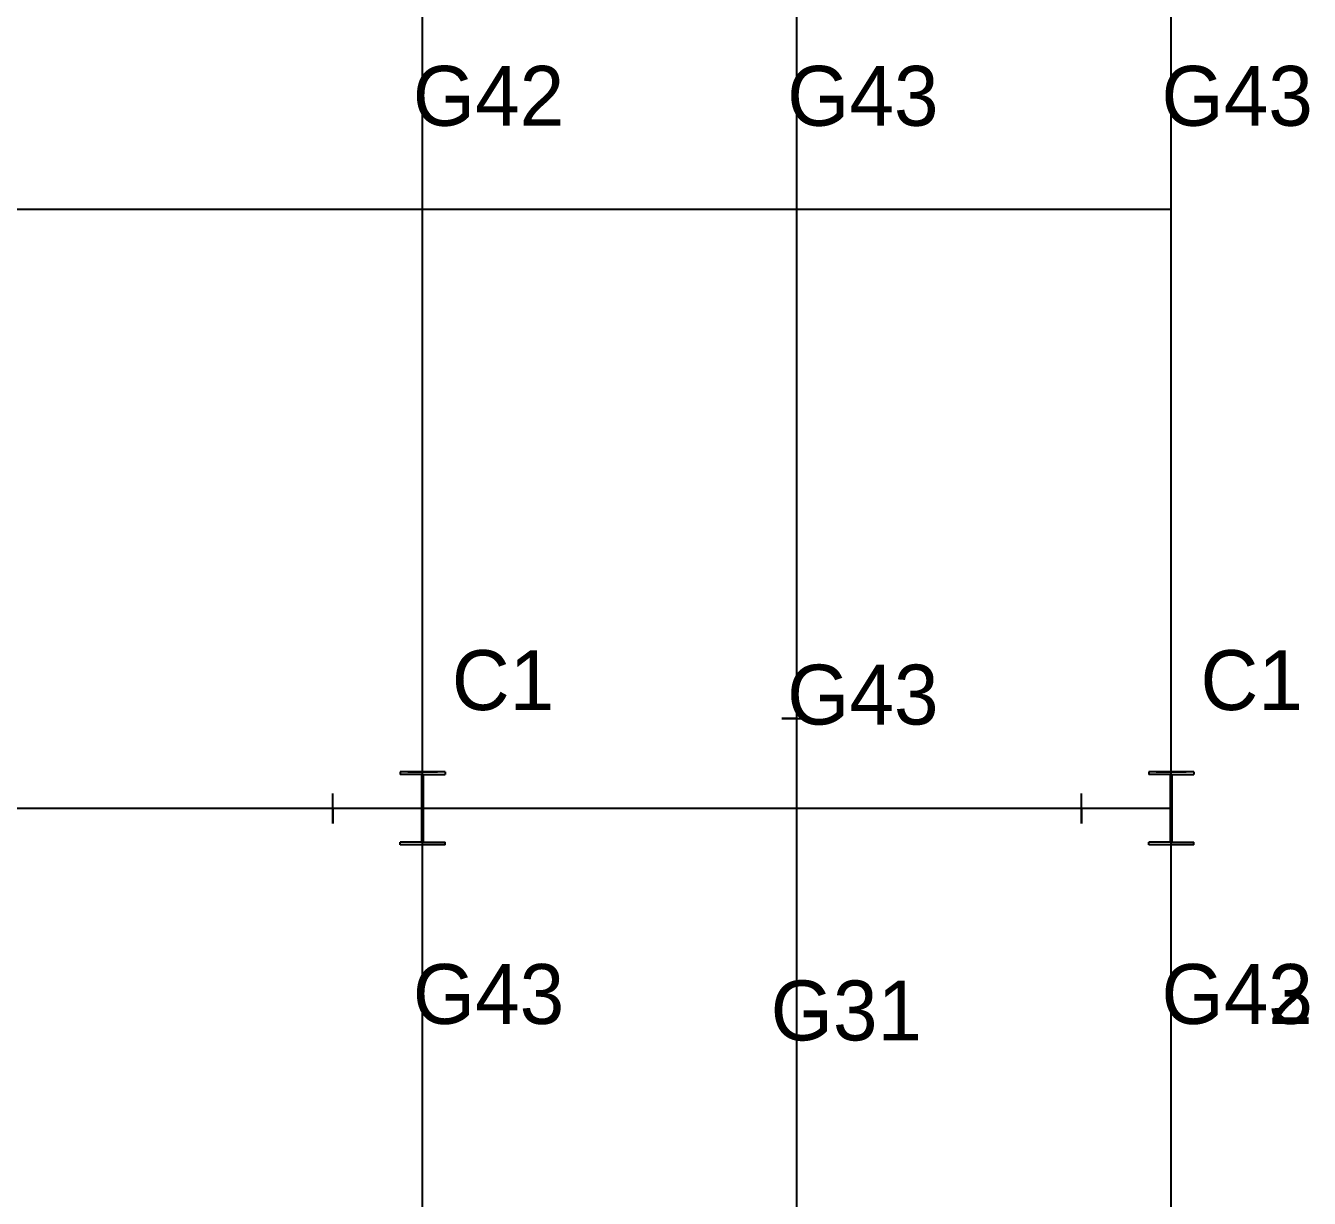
# Model space of a CAD drawing. Extents: x -150 to 68522, y -150 to 33063.
# Drawn here: x 59949 to 68522, y 17395 to 25229 of the extents above; entities that cross this region are included whole.
import ezdxf
from ezdxf.enums import TextEntityAlignment as Align

# ---------------------------------------------------------------- set-up
doc = ezdxf.new("R2010")
doc.units = 0
doc.layers.get('0').update_dxf_attribs({"color": 2, "linetype": 'CONTINUOUS'})

msp = doc.modelspace()

# ---------------------------------------------------------------- linework, layer by layer
for p, q in [((62600, 24000), (62600, 28000)), ((62600, 20000, 3330), (62600, 28000, 3330)), ((62600, 20000, 6460), (62600, 28000, 6460)), ((62600, 20000, 9590), (62600, 28000, 9590)), ((65100, 20000, 3330), (65100, 28000, 3330)), ((65100, 20000, 6460), (65100, 28000, 6460)), ((65100, 20000, 9590), (65100, 28000, 9590)), ((67600, 24000), (67600, 28000)), ((67600, 20000, 3330), (67600, 28000, 3330)), ((67600, 20000, 6460), (67600, 28000, 6460)), ((67600, 20000, 9590), (67600, 28000, 9590)), ((62600, 24000), (55100, 24000)), ((62600, 20000), (62600, 24000)), ((67600, 24000), (62600, 24000)), ((67600, 20000), (67600, 24000)), ((62600, 20000), (55100, 20000)), ((62600, 20000, 3330), (55100, 20000, 3330)), ((62600, 20000, 6460), (55100, 20000, 6460)), ((62600, 20000, 9590), (55100, 20000, 9590)), ((67600, 20000), (62600, 20000)), ((62600, 16000), (62600, 20000)), ((62600, 20000), (62600, 20000, 3330)), ((67600, 20000, 3330), (62600, 20000, 3330)), ((62600, 16000, 3330), (62600, 20000, 3330)), ((62600, 20000, 3330), (62600, 20000, 6460)), ((62600, 20000, 6460), (62600, 20000, 9590)), ((67600, 20000, 6460), (62600, 20000, 6460)), ((62600, 16000, 6460), (62600, 20000, 6460)), ((67600, 20000, 9590), (62600, 20000, 9590)), ((62600, 16000, 9590), (62600, 20000, 9590)), ((65100, 16000, 3330), (65100, 20000, 3330)), ((65100, 16000, 6460), (65100, 20000, 6460)), ((65100, 16000, 9590), (65100, 20000, 9590)), ((67600, 16000), (67600, 20000)), ((67600, 20000), (67600, 20000, 3330)), ((67600, 16000, 3330), (67600, 20000, 3330)), ((67600, 20000, 3330), (67600, 20000, 6460)), ((67600, 20000, 6460), (67600, 20000, 9590)), ((67600, 16000, 6460), (67600, 20000, 6460)), ((67600, 16000, 9590), (67600, 20000, 9590))]:
    msp.add_line(p, q)
at = {"layer": 'C1'}
for p, q in [((62750, 20244), (62450, 20244)), ((62450, 20244), (62450, 20226)), ((62750, 20244, 3330), (62450, 20244, 3330)), ((62450, 20244, 3330), (62450, 20226, 3330)), ((62750, 20244, 6460), (62450, 20244, 6460)), ((62450, 20244, 6460), (62450, 20226, 6460)), ((62750, 20244), (62750, 20226)), ((62750, 20244, 3330), (62750, 20226, 3330)), ((62750, 20244, 6460), (62750, 20226, 6460)), ((67750, 20244), (67450, 20244)), ((67450, 20244), (67450, 20226)), ((67750, 20244, 3330), (67450, 20244, 3330)), ((67450, 20244, 3330), (67450, 20226, 3330)), ((67750, 20244, 6460), (67450, 20244, 6460)), ((67450, 20244, 6460), (67450, 20226, 6460)), ((67750, 20244), (67750, 20226)), ((67750, 20244, 3330), (67750, 20226, 3330)), ((67750, 20244, 6460), (67750, 20226, 6460)), ((62594.5, 20226), (62450, 20226)), ((62594.5, 20226, 3330), (62450, 20226, 3330)), ((62594.5, 20226, 6460), (62450, 20226, 6460)), ((62594.5, 19774), (62594.5, 20226)), ((62594.5, 20226), (62594.5, 20226)), ((62594.5, 20226), (62594.5, 20226)), ((62594.5, 20226), (62594.5, 20226)), ((62594.5, 19774, 3330), (62594.5, 20226, 3330)), ((62594.5, 20226, 3330), (62594.5, 20226, 3330)), ((62594.5, 20226, 3330), (62594.5, 20226, 3330)), ((62594.5, 20226, 3330), (62594.5, 20226, 3330)), ((62594.5, 19774, 6460), (62594.5, 20226, 6460)), ((62594.5, 20226, 6460), (62594.5, 20226, 6460)), ((62594.5, 20226, 6460), (62594.5, 20226, 6460)), ((62594.5, 20226, 6460), (62594.5, 20226, 6460)), ((62605.5, 19774), (62605.5, 20226)), ((62605.5, 20226), (62605.5, 20226)), ((62605.5, 20226), (62605.5, 20226)), ((62605.5, 20226), (62605.5, 20226)), ((62605.5, 20226), (62750, 20226)), ((62605.5, 19774, 3330), (62605.5, 20226, 3330)), ((62605.5, 20226, 3330), (62605.5, 20226, 3330)), ((62605.5, 20226, 3330), (62605.5, 20226, 3330)), ((62605.5, 20226, 3330), (62605.5, 20226, 3330)), ((62605.5, 20226, 3330), (62750, 20226, 3330)), ((62605.5, 19774, 6460), (62605.5, 20226, 6460)), ((62605.5, 20226, 6460), (62605.5, 20226, 6460)), ((62605.5, 20226, 6460), (62605.5, 20226, 6460)), ((62605.5, 20226, 6460), (62605.5, 20226, 6460)), ((62605.5, 20226, 6460), (62750, 20226, 6460)), ((67594.5, 20226), (67450, 20226)), ((67594.5, 20226, 3330), (67450, 20226, 3330)), ((67594.5, 20226, 6460), (67450, 20226, 6460)), ((67594.5, 19774), (67594.5, 20226)), ((67594.5, 20226), (67594.5, 20226)), ((67594.5, 20226), (67594.5, 20226)), ((67594.5, 20226), (67594.5, 20226)), ((67594.5, 19774, 3330), (67594.5, 20226, 3330)), ((67594.5, 20226, 3330), (67594.5, 20226, 3330)), ((67594.5, 20226, 3330), (67594.5, 20226, 3330)), ((67594.5, 20226, 3330), (67594.5, 20226, 3330)), ((67594.5, 19774, 6460), (67594.5, 20226, 6460)), ((67594.5, 20226, 6460), (67594.5, 20226, 6460)), ((67594.5, 20226, 6460), (67594.5, 20226, 6460)), ((67594.5, 20226, 6460), (67594.5, 20226, 6460)), ((67605.5, 19774), (67605.5, 20226)), ((67605.5, 20226), (67605.5, 20226)), ((67605.5, 20226), (67605.5, 20226)), ((67605.5, 20226), (67605.5, 20226)), ((67605.5, 20226), (67750, 20226)), ((67605.5, 19774, 3330), (67605.5, 20226, 3330)), ((67605.5, 20226, 3330), (67605.5, 20226, 3330)), ((67605.5, 20226, 3330), (67605.5, 20226, 3330)), ((67605.5, 20226, 3330), (67605.5, 20226, 3330)), ((67605.5, 20226, 3330), (67750, 20226, 3330)), ((67605.5, 19774, 6460), (67605.5, 20226, 6460)), ((67605.5, 20226, 6460), (67605.5, 20226, 6460)), ((67605.5, 20226, 6460), (67605.5, 20226, 6460)), ((67605.5, 20226, 6460), (67605.5, 20226, 6460)), ((67605.5, 20226, 6460), (67750, 20226, 6460)), ((62594.5, 19774), (62450, 19774)), ((62450, 19756), (62450, 19774)), ((62594.5, 19774, 3330), (62450, 19774, 3330)), ((62450, 19756, 3330), (62450, 19774, 3330)), ((62594.5, 19774, 6460), (62450, 19774, 6460)), ((62450, 19756, 6460), (62450, 19774, 6460)), ((62750, 19756), (62450, 19756)), ((62750, 19756, 3330), (62450, 19756, 3330)), ((62750, 19756, 6460), (62450, 19756, 6460)), ((62594.5, 19774), (62594.5, 19774)), ((62594.5, 19774), (62594.5, 19774)), ((62594.5, 19774), (62594.5, 19774)), ((62594.5, 19774, 3330), (62594.5, 19774, 3330)), ((62594.5, 19774, 3330), (62594.5, 19774, 3330)), ((62594.5, 19774, 3330), (62594.5, 19774, 3330)), ((62594.5, 19774, 6460), (62594.5, 19774, 6460)), ((62594.5, 19774, 6460), (62594.5, 19774, 6460)), ((62594.5, 19774, 6460), (62594.5, 19774, 6460)), ((62605.5, 19774), (62605.5, 19774)), ((62605.5, 19774), (62605.5, 19774)), ((62605.5, 19774), (62605.5, 19774)), ((62605.5, 19774), (62750, 19774)), ((62605.5, 19774, 3330), (62605.5, 19774, 3330)), ((62605.5, 19774, 3330), (62605.5, 19774, 3330)), ((62605.5, 19774, 3330), (62605.5, 19774, 3330)), ((62605.5, 19774, 3330), (62750, 19774, 3330)), ((62605.5, 19774, 6460), (62605.5, 19774, 6460)), ((62605.5, 19774, 6460), (62605.5, 19774, 6460)), ((62605.5, 19774, 6460), (62605.5, 19774, 6460)), ((62605.5, 19774, 6460), (62750, 19774, 6460)), ((62750, 19756), (62750, 19774)), ((62750, 19756, 3330), (62750, 19774, 3330)), ((62750, 19756, 6460), (62750, 19774, 6460)), ((67594.5, 19774), (67450, 19774)), ((67450, 19756), (67450, 19774)), ((67594.5, 19774, 3330), (67450, 19774, 3330)), ((67450, 19756, 3330), (67450, 19774, 3330)), ((67594.5, 19774, 6460), (67450, 19774, 6460)), ((67450, 19756, 6460), (67450, 19774, 6460)), ((67750, 19756), (67450, 19756)), ((67750, 19756, 3330), (67450, 19756, 3330)), ((67750, 19756, 6460), (67450, 19756, 6460)), ((67594.5, 19774), (67594.5, 19774)), ((67594.5, 19774), (67594.5, 19774)), ((67594.5, 19774), (67594.5, 19774)), ((67594.5, 19774, 3330), (67594.5, 19774, 3330)), ((67594.5, 19774, 3330), (67594.5, 19774, 3330)), ((67594.5, 19774, 3330), (67594.5, 19774, 3330)), ((67594.5, 19774, 6460), (67594.5, 19774, 6460)), ((67594.5, 19774, 6460), (67594.5, 19774, 6460)), ((67594.5, 19774, 6460), (67594.5, 19774, 6460)), ((67605.5, 19774), (67605.5, 19774)), ((67605.5, 19774), (67605.5, 19774)), ((67605.5, 19774), (67605.5, 19774)), ((67605.5, 19774), (67750, 19774)), ((67605.5, 19774, 3330), (67605.5, 19774, 3330)), ((67605.5, 19774, 3330), (67605.5, 19774, 3330)), ((67605.5, 19774, 3330), (67605.5, 19774, 3330)), ((67605.5, 19774, 3330), (67750, 19774, 3330)), ((67605.5, 19774, 6460), (67605.5, 19774, 6460)), ((67605.5, 19774, 6460), (67605.5, 19774, 6460)), ((67605.5, 19774, 6460), (67605.5, 19774, 6460)), ((67605.5, 19774, 6460), (67750, 19774, 6460)), ((67750, 19756), (67750, 19774)), ((67750, 19756, 3330), (67750, 19774, 3330)), ((67750, 19756, 6460), (67750, 19774, 6460))]:
    msp.add_line(p, q, dxfattribs=at)
at = {"layer": 'G41', "extrusion": (-1, 0, 0)}
for p, q in [((62000, 19900, 3530), (62000, 20100, 3530)), ((62000, 19900, 3130), (62000, 20100, 3130)), ((62000, 20006, 3508), (62000, 20100, 3508)), ((62000, 20100, 3530), (62000, 20100, 3508)), ((62000, 20006, 3152), (62000, 20100, 3152)), ((62000, 20100, 3130), (62000, 20100, 3152)), ((62000, 19900, 6660), (62000, 20100, 6660)), ((62000, 19900, 6260), (62000, 20100, 6260)), ((62000, 20006, 6638), (62000, 20100, 6638)), ((62000, 20100, 6660), (62000, 20100, 6638)), ((62000, 20006, 6282), (62000, 20100, 6282)), ((62000, 20100, 6260), (62000, 20100, 6282)), ((62000, 19900, 9790), (62000, 20100, 9790)), ((62000, 19900, 9390), (62000, 20100, 9390)), ((62000, 20006, 9768), (62000, 20100, 9768)), ((62000, 20100, 9790), (62000, 20100, 9768)), ((62000, 20006, 9412), (62000, 20100, 9412)), ((62000, 20100, 9390), (62000, 20100, 9412)), ((62000, 20006, 3152), (62000, 20006, 3508)), ((62000, 20006, 3152), (62000, 20006, 3152)), ((62000, 20006, 3508), (62000, 20006, 3508)), ((62000, 20006, 3152), (62000, 20006, 3152)), ((62000, 20006, 3508), (62000, 20006, 3508)), ((62000, 20006, 3152), (62000, 20006, 3152)), ((62000, 20006, 3508), (62000, 20006, 3508)), ((62000, 20006, 6282), (62000, 20006, 6638)), ((62000, 20006, 6282), (62000, 20006, 6282)), ((62000, 20006, 6638), (62000, 20006, 6638)), ((62000, 20006, 6282), (62000, 20006, 6282)), ((62000, 20006, 6638), (62000, 20006, 6638)), ((62000, 20006, 6282), (62000, 20006, 6282)), ((62000, 20006, 6638), (62000, 20006, 6638)), ((62000, 20006, 9412), (62000, 20006, 9768)), ((62000, 20006, 9412), (62000, 20006, 9412)), ((62000, 20006, 9768), (62000, 20006, 9768)), ((62000, 20006, 9412), (62000, 20006, 9412)), ((62000, 20006, 9768), (62000, 20006, 9768)), ((62000, 20006, 9412), (62000, 20006, 9412)), ((62000, 20006, 9768), (62000, 20006, 9768)), ((62000, 19994, 3152), (62000, 19994, 3508)), ((62000, 19994, 3508), (62000, 19994, 3508)), ((62000, 19994, 3152), (62000, 19994, 3152)), ((62000, 19994, 3508), (62000, 19994, 3508)), ((62000, 19994, 3152), (62000, 19994, 3152)), ((62000, 19994, 3508), (62000, 19994, 3508)), ((62000, 19994, 3152), (62000, 19994, 3152)), ((62000, 19994, 3508), (62000, 19900, 3508)), ((62000, 19994, 3152), (62000, 19900, 3152)), ((62000, 19994, 6282), (62000, 19994, 6638)), ((62000, 19994, 6638), (62000, 19994, 6638)), ((62000, 19994, 6282), (62000, 19994, 6282)), ((62000, 19994, 6638), (62000, 19994, 6638)), ((62000, 19994, 6282), (62000, 19994, 6282)), ((62000, 19994, 6638), (62000, 19994, 6638)), ((62000, 19994, 6282), (62000, 19994, 6282)), ((62000, 19994, 6638), (62000, 19900, 6638)), ((62000, 19994, 6282), (62000, 19900, 6282)), ((62000, 19994, 9412), (62000, 19994, 9768)), ((62000, 19994, 9768), (62000, 19994, 9768)), ((62000, 19994, 9412), (62000, 19994, 9412)), ((62000, 19994, 9768), (62000, 19994, 9768)), ((62000, 19994, 9412), (62000, 19994, 9412)), ((62000, 19994, 9768), (62000, 19994, 9768)), ((62000, 19994, 9412), (62000, 19994, 9412)), ((62000, 19994, 9768), (62000, 19900, 9768)), ((62000, 19994, 9412), (62000, 19900, 9412)), ((62000, 19900, 3530), (62000, 19900, 3508)), ((62000, 19900, 3130), (62000, 19900, 3152)), ((62000, 19900, 6660), (62000, 19900, 6638)), ((62000, 19900, 6260), (62000, 19900, 6282)), ((62000, 19900, 9790), (62000, 19900, 9768)), ((62000, 19900, 9390), (62000, 19900, 9412))]:
    msp.add_line(p, q, dxfattribs=at)
at = {"layer": 'G42', "extrusion": (0, 1, 0)}
for p, q in [((62500, 20244, 3530), (62700, 20244, 3530)), ((62500, 20244, 3130), (62700, 20244, 3130)), ((62595.5, 20244, 3516), (62500, 20244, 3516)), ((62500, 20244, 3530), (62500, 20244, 3516)), ((62595.5, 20244, 3144), (62500, 20244, 3144)), ((62500, 20244, 3130), (62500, 20244, 3144)), ((62500, 20244, 6660), (62700, 20244, 6660)), ((62500, 20244, 6260), (62700, 20244, 6260)), ((62595.5, 20244, 6646), (62500, 20244, 6646)), ((62500, 20244, 6660), (62500, 20244, 6646)), ((62595.5, 20244, 6274), (62500, 20244, 6274)), ((62500, 20244, 6260), (62500, 20244, 6274)), ((62500, 20244, 9790), (62700, 20244, 9790)), ((62500, 20244, 9390), (62700, 20244, 9390)), ((62595.5, 20244, 9776), (62500, 20244, 9776)), ((62500, 20244, 9790), (62500, 20244, 9776)), ((62595.5, 20244, 9404), (62500, 20244, 9404)), ((62500, 20244, 9390), (62500, 20244, 9404)), ((62595.5, 20244, 3144), (62595.5, 20244, 3516)), ((62595.5, 20244, 3516), (62595.5, 20244, 3516)), ((62595.5, 20244, 3144), (62595.5, 20244, 3144)), ((62595.5, 20244, 3516), (62595.5, 20244, 3516)), ((62595.5, 20244, 3144), (62595.5, 20244, 3144)), ((62595.5, 20244, 3516), (62595.5, 20244, 3516)), ((62595.5, 20244, 3144), (62595.5, 20244, 3144)), ((62595.5, 20244, 6274), (62595.5, 20244, 6646)), ((62595.5, 20244, 6646), (62595.5, 20244, 6646)), ((62595.5, 20244, 6274), (62595.5, 20244, 6274)), ((62595.5, 20244, 6646), (62595.5, 20244, 6646)), ((62595.5, 20244, 6274), (62595.5, 20244, 6274)), ((62595.5, 20244, 6646), (62595.5, 20244, 6646)), ((62595.5, 20244, 6274), (62595.5, 20244, 6274)), ((62595.5, 20244, 9404), (62595.5, 20244, 9776)), ((62595.5, 20244, 9776), (62595.5, 20244, 9776)), ((62595.5, 20244, 9404), (62595.5, 20244, 9404)), ((62595.5, 20244, 9776), (62595.5, 20244, 9776)), ((62595.5, 20244, 9404), (62595.5, 20244, 9404)), ((62595.5, 20244, 9776), (62595.5, 20244, 9776)), ((62595.5, 20244, 9404), (62595.5, 20244, 9404)), ((62604.5, 20244, 3144), (62604.5, 20244, 3516)), ((62604.5, 20244, 3144), (62604.5, 20244, 3144)), ((62604.5, 20244, 3516), (62604.5, 20244, 3516)), ((62604.5, 20244, 3144), (62604.5, 20244, 3144)), ((62604.5, 20244, 3516), (62604.5, 20244, 3516)), ((62604.5, 20244, 3144), (62604.5, 20244, 3144)), ((62604.5, 20244, 3516), (62604.5, 20244, 3516)), ((62604.5, 20244, 3516), (62700, 20244, 3516)), ((62604.5, 20244, 3144), (62700, 20244, 3144)), ((62604.5, 20244, 6274), (62604.5, 20244, 6646)), ((62604.5, 20244, 6274), (62604.5, 20244, 6274)), ((62604.5, 20244, 6646), (62604.5, 20244, 6646)), ((62604.5, 20244, 6274), (62604.5, 20244, 6274)), ((62604.5, 20244, 6646), (62604.5, 20244, 6646)), ((62604.5, 20244, 6274), (62604.5, 20244, 6274)), ((62604.5, 20244, 6646), (62604.5, 20244, 6646)), ((62604.5, 20244, 6646), (62700, 20244, 6646)), ((62604.5, 20244, 6274), (62700, 20244, 6274)), ((62604.5, 20244, 9404), (62604.5, 20244, 9776)), ((62604.5, 20244, 9404), (62604.5, 20244, 9404)), ((62604.5, 20244, 9776), (62604.5, 20244, 9776)), ((62604.5, 20244, 9404), (62604.5, 20244, 9404)), ((62604.5, 20244, 9776), (62604.5, 20244, 9776)), ((62604.5, 20244, 9404), (62604.5, 20244, 9404)), ((62604.5, 20244, 9776), (62604.5, 20244, 9776)), ((62604.5, 20244, 9776), (62700, 20244, 9776)), ((62604.5, 20244, 9404), (62700, 20244, 9404)), ((62700, 20244, 3530), (62700, 20244, 3516)), ((62700, 20244, 3130), (62700, 20244, 3144)), ((62700, 20244, 6660), (62700, 20244, 6646)), ((62700, 20244, 6260), (62700, 20244, 6274)), ((62700, 20244, 9790), (62700, 20244, 9776)), ((62700, 20244, 9390), (62700, 20244, 9404))]:
    msp.add_line(p, q, dxfattribs=at)
at = {"layer": 'G43', "extrusion": (0, 1, 0)}
for p, q in [((65000, 20600, 3530), (65200, 20600, 3530)), ((65000, 20600, 3130), (65200, 20600, 3130)), ((65096, 20600, 3517), (65000, 20600, 3517)), ((65000, 20600, 3530), (65000, 20600, 3517)), ((65096, 20600, 3143), (65000, 20600, 3143)), ((65000, 20600, 3130), (65000, 20600, 3143)), ((65000, 20600, 6660), (65200, 20600, 6660)), ((65000, 20600, 6260), (65200, 20600, 6260)), ((65096, 20600, 6647), (65000, 20600, 6647)), ((65000, 20600, 6660), (65000, 20600, 6647)), ((65096, 20600, 6273), (65000, 20600, 6273)), ((65000, 20600, 6260), (65000, 20600, 6273)), ((65000, 20600, 9790), (65200, 20600, 9790)), ((65000, 20600, 9390), (65200, 20600, 9390)), ((65096, 20600, 9777), (65000, 20600, 9777)), ((65000, 20600, 9790), (65000, 20600, 9777)), ((65096, 20600, 9403), (65000, 20600, 9403)), ((65000, 20600, 9390), (65000, 20600, 9403)), ((65096, 20600, 3143), (65096, 20600, 3517)), ((65096, 20600, 3517), (65096, 20600, 3517)), ((65096, 20600, 3143), (65096, 20600, 3143)), ((65096, 20600, 3517), (65096, 20600, 3517)), ((65096, 20600, 3143), (65096, 20600, 3143)), ((65096, 20600, 3517), (65096, 20600, 3517)), ((65096, 20600, 3143), (65096, 20600, 3143)), ((65096, 20600, 6273), (65096, 20600, 6647)), ((65096, 20600, 6647), (65096, 20600, 6647)), ((65096, 20600, 6273), (65096, 20600, 6273)), ((65096, 20600, 6647), (65096, 20600, 6647)), ((65096, 20600, 6273), (65096, 20600, 6273)), ((65096, 20600, 6647), (65096, 20600, 6647)), ((65096, 20600, 6273), (65096, 20600, 6273)), ((65096, 20600, 9403), (65096, 20600, 9777)), ((65096, 20600, 9777), (65096, 20600, 9777)), ((65096, 20600, 9403), (65096, 20600, 9403)), ((65096, 20600, 9777), (65096, 20600, 9777)), ((65096, 20600, 9403), (65096, 20600, 9403)), ((65096, 20600, 9777), (65096, 20600, 9777)), ((65096, 20600, 9403), (65096, 20600, 9403)), ((65104, 20600, 3143), (65104, 20600, 3517)), ((65104, 20600, 3143), (65104, 20600, 3143)), ((65104, 20600, 3517), (65104, 20600, 3517)), ((65104, 20600, 3143), (65104, 20600, 3143)), ((65104, 20600, 3517), (65104, 20600, 3517)), ((65104, 20600, 3143), (65104, 20600, 3143)), ((65104, 20600, 3517), (65104, 20600, 3517)), ((65104, 20600, 3517), (65200, 20600, 3517)), ((65104, 20600, 3143), (65200, 20600, 3143)), ((65104, 20600, 6273), (65104, 20600, 6647)), ((65104, 20600, 6273), (65104, 20600, 6273)), ((65104, 20600, 6647), (65104, 20600, 6647)), ((65104, 20600, 6273), (65104, 20600, 6273)), ((65104, 20600, 6647), (65104, 20600, 6647)), ((65104, 20600, 6273), (65104, 20600, 6273)), ((65104, 20600, 6647), (65104, 20600, 6647)), ((65104, 20600, 6647), (65200, 20600, 6647)), ((65104, 20600, 6273), (65200, 20600, 6273)), ((65104, 20600, 9403), (65104, 20600, 9777)), ((65104, 20600, 9403), (65104, 20600, 9403)), ((65104, 20600, 9777), (65104, 20600, 9777)), ((65104, 20600, 9403), (65104, 20600, 9403)), ((65104, 20600, 9777), (65104, 20600, 9777)), ((65104, 20600, 9403), (65104, 20600, 9403)), ((65104, 20600, 9777), (65104, 20600, 9777)), ((65104, 20600, 9777), (65200, 20600, 9777)), ((65104, 20600, 9403), (65200, 20600, 9403)), ((65200, 20600, 3530), (65200, 20600, 3517)), ((65200, 20600, 3130), (65200, 20600, 3143)), ((65200, 20600, 6660), (65200, 20600, 6647)), ((65200, 20600, 6260), (65200, 20600, 6273)), ((65200, 20600, 9790), (65200, 20600, 9777)), ((65200, 20600, 9390), (65200, 20600, 9403)), ((67500, 20244, 3530), (67700, 20244, 3530)), ((67500, 20244, 3130), (67700, 20244, 3130)), ((67596, 20244, 3517), (67500, 20244, 3517)), ((67500, 20244, 3530), (67500, 20244, 3517)), ((67596, 20244, 3143), (67500, 20244, 3143)), ((67500, 20244, 3130), (67500, 20244, 3143)), ((67500, 20244, 6660), (67700, 20244, 6660)), ((67500, 20244, 6260), (67700, 20244, 6260)), ((67596, 20244, 6647), (67500, 20244, 6647)), ((67500, 20244, 6660), (67500, 20244, 6647)), ((67596, 20244, 6273), (67500, 20244, 6273)), ((67500, 20244, 6260), (67500, 20244, 6273)), ((67500, 20244, 9790), (67700, 20244, 9790)), ((67500, 20244, 9390), (67700, 20244, 9390)), ((67596, 20244, 9777), (67500, 20244, 9777)), ((67500, 20244, 9790), (67500, 20244, 9777)), ((67596, 20244, 9403), (67500, 20244, 9403)), ((67500, 20244, 9390), (67500, 20244, 9403)), ((67596, 20244, 3143), (67596, 20244, 3517)), ((67596, 20244, 3517), (67596, 20244, 3517)), ((67596, 20244, 3143), (67596, 20244, 3143)), ((67596, 20244, 3517), (67596, 20244, 3517)), ((67596, 20244, 3143), (67596, 20244, 3143)), ((67596, 20244, 3517), (67596, 20244, 3517)), ((67596, 20244, 3143), (67596, 20244, 3143)), ((67596, 20244, 6273), (67596, 20244, 6647)), ((67596, 20244, 6647), (67596, 20244, 6647)), ((67596, 20244, 6273), (67596, 20244, 6273)), ((67596, 20244, 6647), (67596, 20244, 6647)), ((67596, 20244, 6273), (67596, 20244, 6273)), ((67596, 20244, 6647), (67596, 20244, 6647)), ((67596, 20244, 6273), (67596, 20244, 6273)), ((67596, 20244, 9403), (67596, 20244, 9777)), ((67596, 20244, 9777), (67596, 20244, 9777)), ((67596, 20244, 9403), (67596, 20244, 9403)), ((67596, 20244, 9777), (67596, 20244, 9777)), ((67596, 20244, 9403), (67596, 20244, 9403)), ((67596, 20244, 9777), (67596, 20244, 9777)), ((67596, 20244, 9403), (67596, 20244, 9403)), ((67604, 20244, 3143), (67604, 20244, 3517)), ((67604, 20244, 3143), (67604, 20244, 3143)), ((67604, 20244, 3517), (67604, 20244, 3517)), ((67604, 20244, 3143), (67604, 20244, 3143)), ((67604, 20244, 3517), (67604, 20244, 3517)), ((67604, 20244, 3143), (67604, 20244, 3143)), ((67604, 20244, 3517), (67604, 20244, 3517)), ((67604, 20244, 3517), (67700, 20244, 3517)), ((67604, 20244, 3143), (67700, 20244, 3143)), ((67604, 20244, 6273), (67604, 20244, 6647)), ((67604, 20244, 6273), (67604, 20244, 6273)), ((67604, 20244, 6647), (67604, 20244, 6647)), ((67604, 20244, 6273), (67604, 20244, 6273)), ((67604, 20244, 6647), (67604, 20244, 6647)), ((67604, 20244, 6273), (67604, 20244, 6273)), ((67604, 20244, 6647), (67604, 20244, 6647)), ((67604, 20244, 6647), (67700, 20244, 6647)), ((67604, 20244, 6273), (67700, 20244, 6273)), ((67604, 20244, 9403), (67604, 20244, 9777)), ((67604, 20244, 9403), (67604, 20244, 9403)), ((67604, 20244, 9777), (67604, 20244, 9777)), ((67604, 20244, 9403), (67604, 20244, 9403)), ((67604, 20244, 9777), (67604, 20244, 9777)), ((67604, 20244, 9403), (67604, 20244, 9403)), ((67604, 20244, 9777), (67604, 20244, 9777)), ((67604, 20244, 9777), (67700, 20244, 9777)), ((67604, 20244, 9403), (67700, 20244, 9403)), ((67700, 20244, 3530), (67700, 20244, 3517)), ((67700, 20244, 3130), (67700, 20244, 3143)), ((67700, 20244, 6660), (67700, 20244, 6647)), ((67700, 20244, 6260), (67700, 20244, 6273)), ((67700, 20244, 9790), (67700, 20244, 9777)), ((67700, 20244, 9390), (67700, 20244, 9403))]:
    msp.add_line(p, q, dxfattribs=at)
at = {"layer": 'G43', "extrusion": (-1, 0, 0)}
for p, q in [((67000, 19900, 3530), (67000, 20100, 3530)), ((67000, 19900, 3130), (67000, 20100, 3130)), ((67000, 20004, 3517), (67000, 20100, 3517)), ((67000, 20100, 3530), (67000, 20100, 3517)), ((67000, 20004, 3143), (67000, 20100, 3143)), ((67000, 20100, 3130), (67000, 20100, 3143)), ((67000, 19900, 6660), (67000, 20100, 6660)), ((67000, 19900, 6260), (67000, 20100, 6260)), ((67000, 20004, 6647), (67000, 20100, 6647)), ((67000, 20100, 6660), (67000, 20100, 6647)), ((67000, 20004, 6273), (67000, 20100, 6273)), ((67000, 20100, 6260), (67000, 20100, 6273)), ((67000, 19900, 9790), (67000, 20100, 9790)), ((67000, 19900, 9390), (67000, 20100, 9390)), ((67000, 20004, 9777), (67000, 20100, 9777)), ((67000, 20100, 9790), (67000, 20100, 9777)), ((67000, 20004, 9403), (67000, 20100, 9403)), ((67000, 20100, 9390), (67000, 20100, 9403)), ((67000, 20004, 3143), (67000, 20004, 3517)), ((67000, 20004, 3143), (67000, 20004, 3143)), ((67000, 20004, 3517), (67000, 20004, 3517)), ((67000, 20004, 3143), (67000, 20004, 3143)), ((67000, 20004, 3517), (67000, 20004, 3517)), ((67000, 20004, 3143), (67000, 20004, 3143)), ((67000, 20004, 3517), (67000, 20004, 3517)), ((67000, 20004, 6273), (67000, 20004, 6647)), ((67000, 20004, 6273), (67000, 20004, 6273)), ((67000, 20004, 6647), (67000, 20004, 6647)), ((67000, 20004, 6273), (67000, 20004, 6273)), ((67000, 20004, 6647), (67000, 20004, 6647)), ((67000, 20004, 6273), (67000, 20004, 6273)), ((67000, 20004, 6647), (67000, 20004, 6647)), ((67000, 20004, 9403), (67000, 20004, 9777)), ((67000, 20004, 9403), (67000, 20004, 9403)), ((67000, 20004, 9777), (67000, 20004, 9777)), ((67000, 20004, 9403), (67000, 20004, 9403)), ((67000, 20004, 9777), (67000, 20004, 9777)), ((67000, 20004, 9403), (67000, 20004, 9403)), ((67000, 20004, 9777), (67000, 20004, 9777)), ((67000, 19996, 3143), (67000, 19996, 3517)), ((67000, 19996, 3517), (67000, 19996, 3517)), ((67000, 19996, 3143), (67000, 19996, 3143)), ((67000, 19996, 3517), (67000, 19996, 3517)), ((67000, 19996, 3143), (67000, 19996, 3143)), ((67000, 19996, 3517), (67000, 19996, 3517)), ((67000, 19996, 3143), (67000, 19996, 3143)), ((67000, 19996, 3517), (67000, 19900, 3517)), ((67000, 19996, 3143), (67000, 19900, 3143)), ((67000, 19996, 6273), (67000, 19996, 6647)), ((67000, 19996, 6647), (67000, 19996, 6647)), ((67000, 19996, 6273), (67000, 19996, 6273)), ((67000, 19996, 6647), (67000, 19996, 6647)), ((67000, 19996, 6273), (67000, 19996, 6273)), ((67000, 19996, 6647), (67000, 19996, 6647)), ((67000, 19996, 6273), (67000, 19996, 6273)), ((67000, 19996, 6647), (67000, 19900, 6647)), ((67000, 19996, 6273), (67000, 19900, 6273)), ((67000, 19996, 9403), (67000, 19996, 9777)), ((67000, 19996, 9777), (67000, 19996, 9777)), ((67000, 19996, 9403), (67000, 19996, 9403)), ((67000, 19996, 9777), (67000, 19996, 9777)), ((67000, 19996, 9403), (67000, 19996, 9403)), ((67000, 19996, 9777), (67000, 19996, 9777)), ((67000, 19996, 9403), (67000, 19996, 9403)), ((67000, 19996, 9777), (67000, 19900, 9777)), ((67000, 19996, 9403), (67000, 19900, 9403)), ((67000, 19900, 3530), (67000, 19900, 3517)), ((67000, 19900, 3130), (67000, 19900, 3143)), ((67000, 19900, 6660), (67000, 19900, 6647)), ((67000, 19900, 6260), (67000, 19900, 6273)), ((67000, 19900, 9790), (67000, 19900, 9777)), ((67000, 19900, 9390), (67000, 19900, 9403))]:
    msp.add_line(p, q, dxfattribs=at)

# ---------------------------------------------------------------- texts
at = {"layer": 'x', "extrusion": (-1, 0, 0)}
for s, p in [('G42', (-24440, 3330, -63040)), ('G42', (-24440, 6460, -63040)), ('G42', (-24440, 9590, -63040)), ('G43', (-24440, 3330, -65540)), ('G43', (-24440, 6460, -65540)), ('G43', (-24440, 9590, -65540)), ('G43', (-24440, 3330, -68040)), ('G43', (-24440, 6460, -68040)), ('G43', (-24440, 9590, -68040)), ('C1', (-20536.8, 1665, -63136.8)), ('C1', (-20536.8, 4895, -63136.8)), ('C1', (-20536.8, 8025, -63136.8)), ('G43', (-20440, 3330, -65540)), ('G43', (-20440, 6460, -65540)), ('G43', (-20440, 9590, -65540)), ('C1', (-20536.8, 1665, -68136.8)), ('C1', (-20536.8, 4895, -68136.8)), ('C1', (-20536.8, 8025, -68136.8)), ('G43', (-18440, 3330, -63040)), ('G43', (-18440, 6460, -63040)), ('G43', (-18440, 9590, -63040)), ('G42', (-18440, 3330, -68040)), ('G42', (-18440, 6460, -68040)), ('G43', (-18440, 9590, -68040)), ('G31', (-18330, 3330, -65430)), ('G31', (-18330, 6460, -65430)), ('G31', (-18330, 9590, -65430))]:
    msp.add_text(s, height=400, dxfattribs=at).set_placement(p, align=Align.BOTTOM_CENTER)
at = {"layer": 'y', "extrusion": (0, -1, 0)}
for s, p in [('G42', (63040, 3330, -24440)), ('G42', (63040, 6460, -24440)), ('G42', (63040, 9590, -24440)), ('G43', (65540, 3330, -24440)), ('G43', (65540, 6460, -24440)), ('G43', (65540, 9590, -24440)), ('G43', (68040, 3330, -24440)), ('G43', (68040, 6460, -24440)), ('G43', (68040, 9590, -24440)), ('C1', (63136.8, 1665, -20536.8)), ('C1', (63136.8, 4895, -20536.8)), ('C1', (63136.8, 8025, -20536.8)), ('C1', (68136.8, 1665, -20536.8)), ('C1', (68136.8, 4895, -20536.8)), ('C1', (68136.8, 8025, -20536.8)), ('G43', (65540, 3330, -20440)), ('G43', (65540, 6460, -20440)), ('G43', (65540, 9590, -20440)), ('G43', (63040, 3330, -18440)), ('G43', (63040, 6460, -18440)), ('G43', (63040, 9590, -18440)), ('G42', (68040, 3330, -18440)), ('G42', (68040, 6460, -18440)), ('G43', (68040, 9590, -18440)), ('G31', (65430, 3330, -18330)), ('G31', (65430, 6460, -18330)), ('G31', (65430, 9590, -18330))]:
    msp.add_text(s, height=400, dxfattribs=at).set_placement(p, align=Align.BOTTOM_CENTER)
at = {"layer": 'z'}
for s, p in [('G42', (63040, 24440, 3330)), ('G42', (63040, 24440, 6460)), ('G42', (63040, 24440, 9590)), ('G43', (65540, 24440, 3330)), ('G43', (65540, 24440, 6460)), ('G43', (65540, 24440, 9590)), ('G43', (68040, 24440, 3330)), ('G43', (68040, 24440, 6460)), ('G43', (68040, 24440, 9590)), ('C1', (63136.8, 20536.8, 3330)), ('C1', (63136.8, 20536.8, 6460)), ('C1', (63136.8, 20536.8, 9590)), ('C1', (68136.8, 20536.8, 3330)), ('C1', (68136.8, 20536.8, 6460)), ('C1', (68136.8, 20536.8, 9590)), ('G43', (65540, 20440, 3330)), ('G43', (65540, 20440, 6460)), ('G43', (65540, 20440, 9590)), ('G43', (63040, 18440, 3330)), ('G43', (63040, 18440, 6460)), ('G43', (63040, 18440, 9590)), ('G42', (68040, 18440, 3330)), ('G42', (68040, 18440, 6460)), ('G43', (68040, 18440, 9590)), ('G31', (65430, 18330, 3330)), ('G31', (65430, 18330, 6460)), ('G31', (65430, 18330, 9590))]:
    msp.add_text(s, height=400, dxfattribs=at).set_placement(p, align=Align.BOTTOM_CENTER)

doc.saveas('drawing.dxf')
